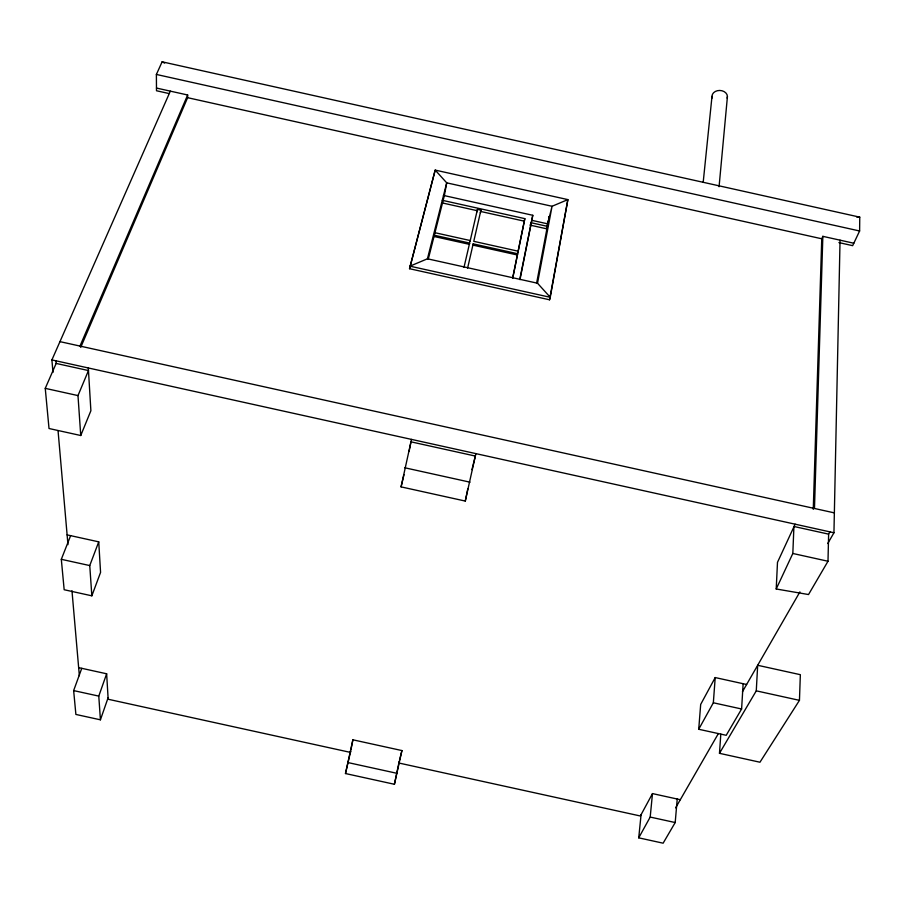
<?xml version="1.0" encoding="UTF-8"?>
<svg xmlns="http://www.w3.org/2000/svg" width="905" height="905" viewBox="0 0 905 905"><rect width="100%" height="100%" fill="white"/><g stroke="black" fill="none" stroke-linecap="round" stroke-linejoin="round"><path stroke-width="1.36" d="M838.924 242.597L852.657 245.662L859.614 230.99L859.75 217.155L162.119 61.812L156.384 74.448L156.497 90.749L169.077 93.554M80.715 347.384L187.618 97.683L187.652 94.991L156.475 88.057M827.747 543.543L833.946 532.762L840.044 240.176M795.144 524.187L777.486 562.344L776.219 588.985L808.527 594.54L827.996 561.247L828.629 534.142L829.93 531.88M813.267 509.357L821.751 238.784L822.849 236.341L853.811 243.23M814.477 508.486L822.849 236.341M799.454 700.346L800.348 674.689L757.677 665.288L756.275 690.843L719.475 753.322L759.962 762.225L799.454 700.346L756.275 690.843M776.219 588.985L792.825 553.475L793.923 526.472L828.629 534.142M746.625 684.485L715.21 677.562L700.685 704.418L698.717 729.26L726.217 735.301L741.602 708.988L743.141 683.716M719.475 753.322L720.81 734.159M698.717 729.26L713.344 702.778L715.21 677.562M641.068 814.715L638.726 837.838L663.127 843.189L675.198 822.543L677.223 799.025M719.068 186.713L727.428 96.609M638.726 837.838L650.197 817.068L652.482 793.595L680.311 799.703M703.219 182.075L711.997 96.394M409.535 268.717L435.192 170.095L567.865 199.609L550.24 297.293L549.55 299.793L409.535 268.717L435.192 170.095L446.719 182.844L552.061 206.272L567.865 199.609L549.55 299.793M529.855 225.074L546.405 228.75L546.869 226.295M546.405 228.75L552.061 206.272L537.525 283.231L550.24 297.293L409.976 266.161L427.443 258.796L537.525 283.231M536.586 283.333L549.267 216.397L548.622 218.886M345.472 773.537L352.893 739.804L401.922 750.562L394.41 784.273L345.472 773.537L350.71 751.014L350.439 752.394L108.17 699.248L106.643 673.784L78.656 667.641M401.073 486.879L410.972 441.832L475.34 456.063L465.283 501.065L401.073 486.879L403.981 474.673M350.948 749.77L352.893 739.804M409.094 451.471L411.447 439.389M519.832 279.125L532.785 215.288L443.439 195.423M519.979 279.656L532.785 215.288M512.66 278.027L517.343 254.984L472.919 245.119L473.179 243.864L517.649 253.739L517.038 256.228M442.285 200.299L524.832 218.648L517.864 252.438L518.158 251.194L473.768 241.33L480.917 210.209L477.433 209.428L469.955 241.793L470.215 240.538L435.226 232.766M512.739 278.129L524.832 218.648M465.283 501.065L467.806 488.768M434.581 235.3L469.627 243.083L469.367 244.327L434.355 236.556M476.901 211.94L477.433 209.428M394.41 784.273L399.162 761.648L398.822 763.006L640.367 815.993L652.482 793.595M480.385 212.72L480.917 210.209M467.602 268.14L473.179 243.864M463.994 267.337L469.627 243.083M399.467 760.415L401.922 750.562M471.946 469.661L475.94 453.643M428.235 259.283L444.355 195.627L446.719 182.844L427.443 258.796M547.333 223.852L547.977 221.363M81.767 668.32L73.644 690.594L75.884 714.441L100.421 719.814L108.091 697.789M100.421 719.814L98.781 696.103L106.643 673.784M70.624 535.658L61.314 559.313L64.165 589.732L91.846 595.818L100.568 572.39L98.736 541.846L67.106 534.878M91.846 595.818L89.753 565.568L98.736 541.846M55.94 360.812L56.167 363.425L45.25 388.358L49.017 428.506L80.749 435.509L90.885 410.734L88.317 367.962M80.749 435.509L77.988 395.587L88.475 370.564L56.167 363.425M79.991 346.061L187.652 94.991M52.988 372.408L51.902 359.919L170.332 91.145M675.616 807.86L718.366 733.57M742.439 691.748L799.907 591.904M856.933 217.268L859.75 217.155M61.314 559.313L89.753 565.568M713.344 702.778L741.602 708.988M73.644 690.594L98.781 696.103M650.197 817.068L675.198 822.543M347.622 762.496L397.137 773.356M532.344 220.447L547.514 223.818M441.753 202.811L477.173 210.684M480.657 211.465L524.221 221.148M530.579 222.619L547.05 226.273M59.956 341.638L834.353 512.875M51.902 359.919L833.946 532.762M45.25 388.358L77.988 395.587M404.784 467.772L470.012 482.184M792.825 553.475L827.996 561.247M156.384 74.448L859.614 230.99M187.618 97.683L821.751 238.784M162.119 61.812L164.631 63.112M58.078 431.029L67.966 544.663M71.97 590.773L79.357 675.696M712.258 97.955A7.726 6.03 1.9 0 1 719.724 90.455A7.726 6.03 1.9 0 1 727.156 98.159"/></g></svg>
